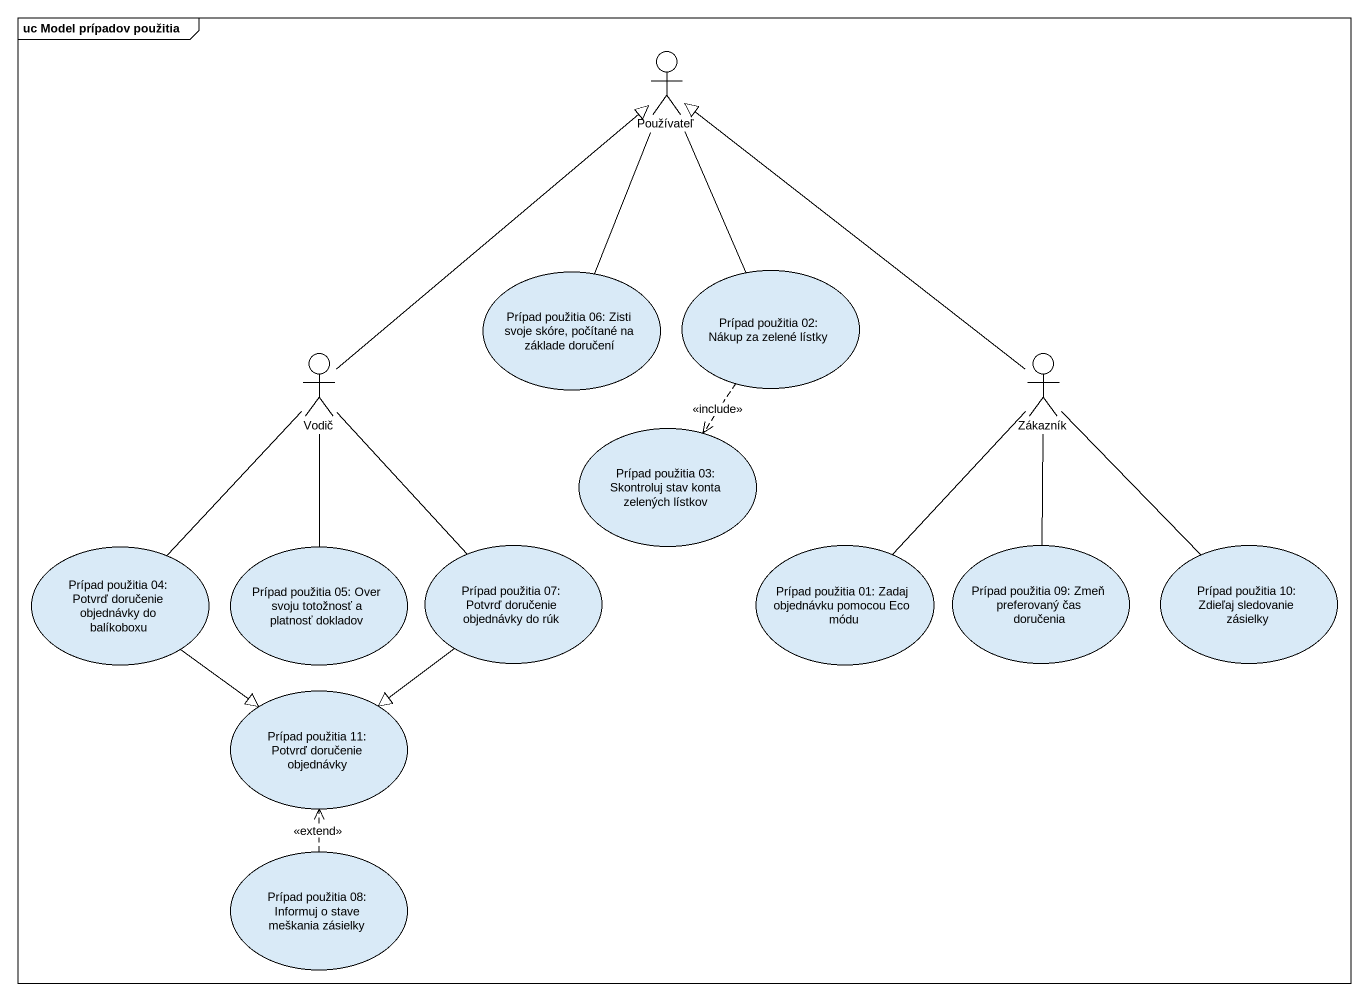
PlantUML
@startuml
mainframe uc Model prípadov použitia
actor Používateľ
usecase "Prípad použitia 06: Zisti svoje skóre, počítané na základe doručení" as Prípad_použitia_06_Zisti
usecase "Prípad použitia 02: Nákup za zelené lístky" as Prípad_použitia_02_Nákup_za
actor Vodič
actor Zákazník
usecase "Prípad použitia 03: Skontroluj stav konta zelených lístkov" as Prípad_použitia_03
usecase "Prípad použitia 04: Potvrď doručenie objednávky do balíkoboxu" as Prípad_použitia_04_Potvrď
usecase "Prípad použitia 05: Over svoju totožnosť a platnosť dokladov" as Prípad_použitia_05_Over
usecase "Prípad použitia 07: Potvrď doručenie objednávky do rúk" as Prípad_použitia_07_Potvrď
usecase "Prípad použitia 01: Zadaj objednávku pomocou Eco módu" as Prípad_použitia_01_Zadaj
usecase "Prípad použitia 09: Zmeň preferovaný čas doručenia" as Prípad_použitia_09_Zmeň
usecase "Prípad použitia 10: Zdieľaj sledovanie zásielky" as Prípad_použitia_10_Zdieľaj
usecase "Prípad použitia 11: Potvrď doručenie objednávky" as Prípad_použitia_11_Potvrď
usecase "Prípad použitia 08: Informuj o stave meškania zásielky" as Prípad_použitia_08_Informuj
Používateľ -- Prípad_použitia_06_Zisti
Používateľ -- Prípad_použitia_02_Nákup_za
Prípad_použitia_02_Nákup_za ..> Prípad_použitia_03 : <<include>>
Vodič -up-|> Používateľ
Vodič -- Prípad_použitia_04_Potvrď
Vodič -- Prípad_použitia_05_Over
Vodič -- Prípad_použitia_07_Potvrď
Zákazník -up-|> Používateľ
Zákazník -- Prípad_použitia_01_Zadaj
Zákazník -- Prípad_použitia_09_Zmeň
Zákazník -- Prípad_použitia_10_Zdieľaj
Prípad_použitia_04_Potvrď --|> Prípad_použitia_11_Potvrď
Prípad_použitia_07_Potvrď --|> Prípad_použitia_11_Potvrď
Prípad_použitia_08_Informuj .up.> Prípad_použitia_11_Potvrď : <<extend>>
@enduml
